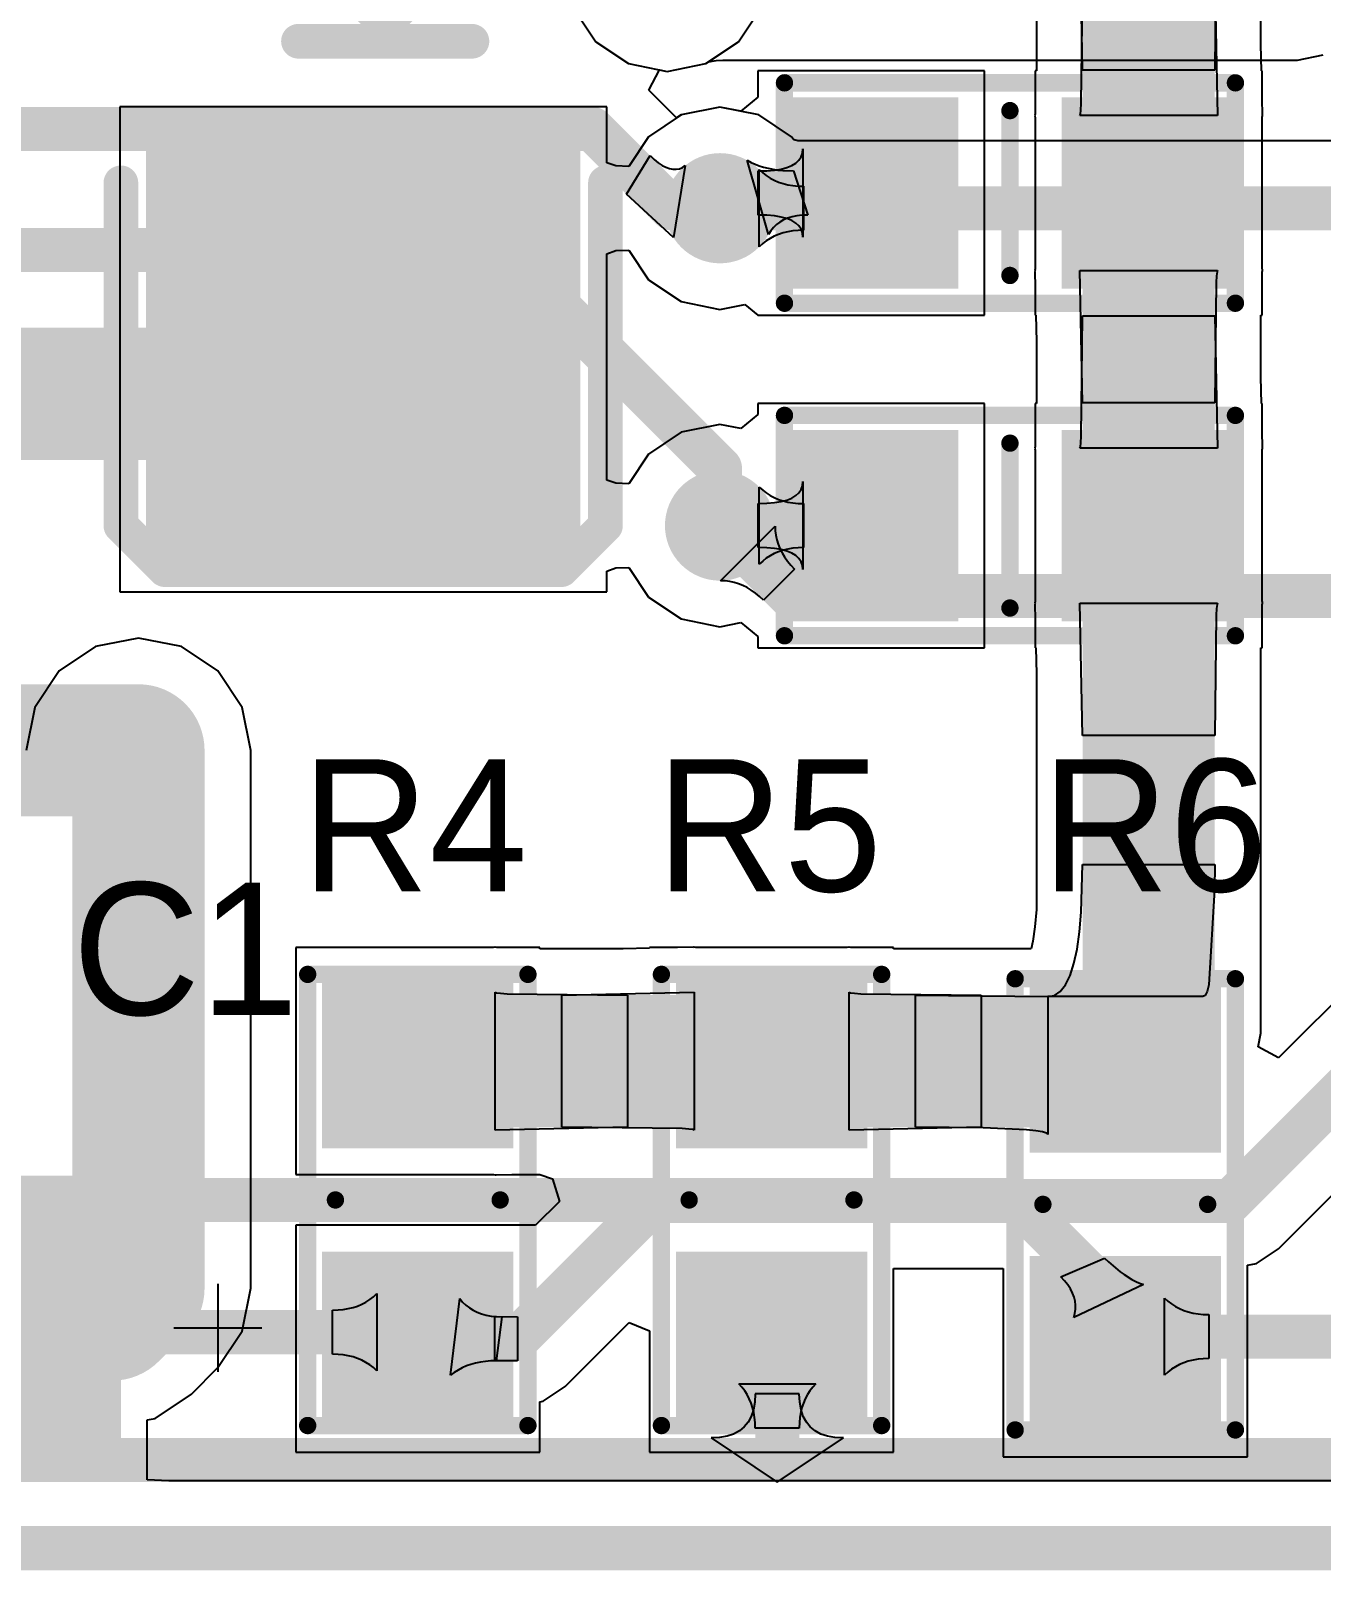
# Model space of a CAD drawing. Header units: millimetres. Extents: x 84.4 to 173.9, y 144 to 177.
# Drawn here: x 126 to 133.44, y 143.98 to 152.85 of the extents above; entities that cross this region are included whole.
import ezdxf

# ---------------------------------------------------------------- set-up
doc = ezdxf.new("R2010")
doc.units = ezdxf.units.MM
for name, color, linetype in [('BottomLayer', 5, 'Continuous'), ('KeepOutLayer', 6, 'Continuous'), ('Mechanical1', 6, 'Continuous'), ('MultiLayer', 9, 'Continuous'), ('TopLayer', 1, 'Continuous'), ('TopOverlay', 2, 'Continuous'), ('TopPaste', 8, 'Continuous'), ('TopSolder', 216, 'Continuous'), ('ViaHoleLayer', 16, 'Continuous')]:
    doc.layers.add(name, color=color, linetype=linetype)

# ---------------------------------------------------------------- blocks, each defined once
blk = doc.blocks.new('DIO_SMD_106_2')
at = {"layer": 'Mechanical1', "const_width": 0.1}
for points in [[(0.127, 0.2), (0.127, -0.2)], [(-0.073, 0), (0.327, 0)]]:
    blk.add_lwpolyline(points, dxfattribs=at)
at = {"layer": 'Mechanical1', "const_width": 0.05}
for points in [[(0.102, 0.2, 1), (0.152, 0.2, 1)], [(-0.098, 0, 1), (-0.048, 0, 1)], [(0.302, 0, 1), (0.352, 0, 1)], [(0.102, -0.2, 1), (0.152, -0.2, 1)]]:
    blk.add_lwpolyline(points, format="xyb", close=True, dxfattribs=at)
at = {"layer": 'TopLayer'}
for points in [[(-0.889, 1.15), (-3.175, 1.15), (-0.889, -1.15), (-3.175, -1.15)], [(3.175, 1.15), (0.889, 1.15), (3.175, -1.15), (0.889, -1.15)]]:
    blk.add_solid(points, dxfattribs=at)
at = {"layer": 'TopOverlay', "const_width": 0.2}
for points in [[(-3.048, 1.397), (-3.302, 1.143)], [(-3.048, 1.397), (-1.073, 1.397)], [(1.327, 1.397), (3.429, 1.397)], [(3.429, 1.397), (3.429, -1.397)], [(-3.302, 1.143), (-3.302, -1.143)], [(-0.257, 0.373), (-0.257, -0.627)], [(0.343, 0.373), (-0.157, -0.127)], [(0.343, 0.373), (0.343, -0.627)], [(0.243, 0.173), (0.243, -0.427)], [(0.093, 0.023), (0.093, -0.277)], [(-0.157, -0.127), (0.343, -0.627)], [(-3.302, -1.143), (-3.048, -1.397)], [(-3.048, -1.397), (-1.073, -1.397)], [(1.327, -1.397), (3.429, -1.397)]]:
    blk.add_lwpolyline(points, dxfattribs=at)
at = {"layer": 'TopOverlay', "const_width": 0.1}
for points in [[(-3.098, 1.397, 1), (-2.998, 1.397, 1)], [(-3.098, 1.397, 1), (-2.998, 1.397, 1)], [(-1.123, 1.397, 1), (-1.023, 1.397, 1)], [(1.277, 1.397, 1), (1.377, 1.397, 1)], [(3.379, 1.397, 1), (3.479, 1.397, 1)], [(3.379, 1.397, 1), (3.479, 1.397, 1)], [(-3.352, 1.143, 1), (-3.252, 1.143, 1)], [(-3.352, 1.143, 1), (-3.252, 1.143, 1)], [(-0.307, 0.373, 1), (-0.207, 0.373, 1)], [(0.293, 0.373, 1), (0.393, 0.373, 1)], [(0.293, 0.373, 1), (0.393, 0.373, 1)], [(0.193, 0.173, 1), (0.293, 0.173, 1)], [(0.043, 0.023, 1), (0.143, 0.023, 1)], [(-0.207, -0.127, 1), (-0.107, -0.127, 1)], [(-0.207, -0.127, 1), (-0.107, -0.127, 1)], [(0.043, -0.277, 1), (0.143, -0.277, 1)], [(0.193, -0.427, 1), (0.293, -0.427, 1)], [(-0.307, -0.627, 1), (-0.207, -0.627, 1)], [(0.293, -0.627, 1), (0.393, -0.627, 1)], [(0.293, -0.627, 1), (0.393, -0.627, 1)], [(-3.352, -1.143, 1), (-3.252, -1.143, 1)], [(-3.352, -1.143, 1), (-3.252, -1.143, 1)], [(-3.098, -1.397, 1), (-2.998, -1.397, 1)], [(-3.098, -1.397, 1), (-2.998, -1.397, 1)], [(-1.123, -1.397, 1), (-1.023, -1.397, 1)], [(1.277, -1.397, 1), (1.377, -1.397, 1)], [(3.379, -1.397, 1), (3.479, -1.397, 1)], [(3.379, -1.397, 1), (3.479, -1.397, 1)]]:
    blk.add_lwpolyline(points, format="xyb", close=True, dxfattribs=at)
at = {"layer": 'TopPaste'}
for points in [[(-0.889, 1.15), (-3.175, 1.15), (-0.889, -1.15), (-3.175, -1.15)], [(3.175, 1.15), (0.889, 1.15), (3.175, -1.15), (0.889, -1.15)]]:
    blk.add_solid(points, dxfattribs=at)
at = {"layer": 'TopSolder'}
for points in [[(-0.7874, 1.2516), (-3.2766, 1.2516), (-0.7874, -1.2516), (-3.2766, -1.2516)], [(3.2766, 1.2516), (0.7874, 1.2516), (3.2766, -1.2516), (0.7874, -1.2516)]]:
    blk.add_solid(points, dxfattribs=at)
blk = doc.blocks.new('LED_0805_B____21')
at = {"layer": 'TopLayer'}
for points in [[(-0.635, -0.6985), (0.635, -0.6985), (-0.635, 0.6985), (0.635, 0.6985)], [(1.651, -0.6985), (2.921, -0.6985), (1.651, 0.6985), (2.921, 0.6985)]]:
    blk.add_solid(points, dxfattribs=at)
at = {"layer": 'TopOverlay', "const_width": 0.1016}
for points in [[(0, 0.889), (0, 0.762)], [(2.286, 0.889), (0, 0.889)], [(2.286, 0.889), (2.286, 0.762)], [(0, -0.762), (0, -0.889)], [(2.286, -0.762), (2.286, -0.889)], [(2.286, -0.889), (0, -0.889)]]:
    blk.add_lwpolyline(points, dxfattribs=at)
at = {"layer": 'TopOverlay', "const_width": 0.0508}
for points in [[(-0.0254, 0.889, 1), (0.0254, 0.889, 1)], [(-0.0254, 0.889, 1), (0.0254, 0.889, 1)], [(2.2606, 0.889, 1), (2.3114, 0.889, 1)], [(2.2606, 0.889, 1), (2.3114, 0.889, 1)], [(-0.0254, 0.762, 1), (0.0254, 0.762, 1)], [(2.2606, 0.762, 1), (2.3114, 0.762, 1)], [(-0.0254, -0.762, 1), (0.0254, -0.762, 1)], [(2.2606, -0.762, 1), (2.3114, -0.762, 1)], [(-0.0254, -0.889, 1), (0.0254, -0.889, 1)], [(-0.0254, -0.889, 1), (0.0254, -0.889, 1)], [(2.2606, -0.889, 1), (2.3114, -0.889, 1)], [(2.2606, -0.889, 1), (2.3114, -0.889, 1)]]:
    blk.add_lwpolyline(points, format="xyb", close=True, dxfattribs=at)
at = {"layer": 'TopPaste'}
for points in [[(-0.635, -0.6985), (0.635, -0.6985), (-0.635, 0.6985), (0.635, 0.6985)], [(1.651, -0.6985), (2.921, -0.6985), (1.651, 0.6985), (2.921, 0.6985)]]:
    blk.add_solid(points, dxfattribs=at)
at = {"layer": 'TopSolder'}
for points in [[(-0.7366, -0.8001), (0.7366, -0.8001), (-0.7366, 0.8001), (0.7366, 0.8001)], [(1.5494, -0.8001), (3.0226, -0.8001), (1.5494, 0.8001), (3.0226, 0.8001)]]:
    blk.add_solid(points, dxfattribs=at)
blk = doc.blocks.new('RES_0603_29')
at = {"layer": 'TopLayer'}
for points in [[(-0.4, -0.45), (-0.4, 0.45), (-1.2, -0.45), (-1.2, 0.45)], [(1.2, -0.45), (1.2, 0.45), (0.4, -0.45), (0.4, 0.45)]]:
    blk.add_solid(points, dxfattribs=at)
at = {"layer": 'TopOverlay', "const_width": 0.1}
for points in [[(-1.3, 0.635), (1.3, 0.635)], [(-1.3, -0.635), (-1.3, 0.635)], [(1.3, -0.635), (1.3, 0.635)], [(0, -0.475), (0, 0.475)], [(-1.3, -0.635), (1.3, -0.635)]]:
    blk.add_lwpolyline(points, dxfattribs=at)
at = {"layer": 'TopOverlay', "const_width": 0.05}
for points in [[(-1.325, 0.635, 1), (-1.275, 0.635, 1)], [(-1.325, 0.635, 1), (-1.275, 0.635, 1)], [(1.275, 0.635, 1), (1.325, 0.635, 1)], [(1.275, 0.635, 1), (1.325, 0.635, 1)], [(-0.025, 0.475, 1), (0.025, 0.475, 1)], [(-0.025, -0.475, 1), (0.025, -0.475, 1)], [(-1.325, -0.635, 1), (-1.275, -0.635, 1)], [(-1.325, -0.635, 1), (-1.275, -0.635, 1)], [(1.275, -0.635, 1), (1.325, -0.635, 1)], [(1.275, -0.635, 1), (1.325, -0.635, 1)]]:
    blk.add_lwpolyline(points, format="xyb", close=True, dxfattribs=at)
at = {"layer": 'TopPaste'}
for points in [[(-0.4, -0.45), (-0.4, 0.45), (-1.2, -0.45), (-1.2, 0.45)], [(1.2, -0.45), (1.2, 0.45), (0.4, -0.45), (0.4, 0.45)]]:
    blk.add_solid(points, dxfattribs=at)
at = {"layer": 'TopSolder'}
for points in [[(-0.2984, -0.5516), (-0.2984, 0.5516), (-1.3016, -0.5516), (-1.3016, 0.5516)], [(1.3016, -0.5516), (1.3016, 0.5516), (0.2984, -0.5516), (0.2984, 0.5516)]]:
    blk.add_solid(points, dxfattribs=at)
blk = doc.blocks.new('RES_0603_30')
at = {"layer": 'TopLayer'}
for points in [[(-0.4, -0.45), (-0.4, 0.45), (-1.2, -0.45), (-1.2, 0.45)], [(1.2, -0.45), (1.2, 0.45), (0.4, -0.45), (0.4, 0.45)]]:
    blk.add_solid(points, dxfattribs=at)
at = {"layer": 'TopOverlay', "const_width": 0.1}
for points in [[(-1.3, 0.635), (1.3, 0.635)], [(-1.3, -0.635), (-1.3, 0.635)], [(1.3, -0.635), (1.3, 0.635)], [(0, -0.475), (0, 0.475)], [(-1.3, -0.635), (1.3, -0.635)]]:
    blk.add_lwpolyline(points, dxfattribs=at)
at = {"layer": 'TopOverlay', "const_width": 0.05}
for points in [[(-1.325, 0.635, 1), (-1.275, 0.635, 1)], [(-1.325, 0.635, 1), (-1.275, 0.635, 1)], [(1.275, 0.635, 1), (1.325, 0.635, 1)], [(1.275, 0.635, 1), (1.325, 0.635, 1)], [(-0.025, 0.475, 1), (0.025, 0.475, 1)], [(-0.025, -0.475, 1), (0.025, -0.475, 1)], [(-1.325, -0.635, 1), (-1.275, -0.635, 1)], [(-1.325, -0.635, 1), (-1.275, -0.635, 1)], [(1.275, -0.635, 1), (1.325, -0.635, 1)], [(1.275, -0.635, 1), (1.325, -0.635, 1)]]:
    blk.add_lwpolyline(points, format="xyb", close=True, dxfattribs=at)
at = {"layer": 'TopPaste'}
for points in [[(-0.4, -0.45), (-0.4, 0.45), (-1.2, -0.45), (-1.2, 0.45)], [(1.2, -0.45), (1.2, 0.45), (0.4, -0.45), (0.4, 0.45)]]:
    blk.add_solid(points, dxfattribs=at)
at = {"layer": 'TopSolder'}
for points in [[(-0.2984, -0.5516), (-0.2984, 0.5516), (-1.3016, -0.5516), (-1.3016, 0.5516)], [(1.3016, -0.5516), (1.3016, 0.5516), (0.2984, -0.5516), (0.2984, 0.5516)]]:
    blk.add_solid(points, dxfattribs=at)
blk = doc.blocks.new('RES_0603_31')
at = {"layer": 'TopLayer'}
for points in [[(-0.4, -0.45), (-0.4, 0.45), (-1.2, -0.45), (-1.2, 0.45)], [(1.2, -0.45), (1.2, 0.45), (0.4, -0.45), (0.4, 0.45)]]:
    blk.add_solid(points, dxfattribs=at)
at = {"layer": 'TopOverlay', "const_width": 0.1}
for points in [[(-1.3, 0.635), (1.3, 0.635)], [(-1.3, 0.635), (-1.3, -0.635)], [(1.3, 0.635), (1.3, -0.635)], [(0, 0.475), (0, -0.475)], [(-1.3, -0.635), (1.3, -0.635)]]:
    blk.add_lwpolyline(points, dxfattribs=at)
at = {"layer": 'TopOverlay', "const_width": 0.05}
for points in [[(-1.325, 0.635, 1), (-1.275, 0.635, 1)], [(-1.325, 0.635, 1), (-1.275, 0.635, 1)], [(1.275, 0.635, 1), (1.325, 0.635, 1)], [(1.275, 0.635, 1), (1.325, 0.635, 1)], [(-0.025, 0.475, 1), (0.025, 0.475, 1)], [(-0.025, -0.475, 1), (0.025, -0.475, 1)], [(-1.325, -0.635, 1), (-1.275, -0.635, 1)], [(-1.325, -0.635, 1), (-1.275, -0.635, 1)], [(1.275, -0.635, 1), (1.325, -0.635, 1)], [(1.275, -0.635, 1), (1.325, -0.635, 1)]]:
    blk.add_lwpolyline(points, format="xyb", close=True, dxfattribs=at)
at = {"layer": 'TopPaste'}
for points in [[(-0.4, -0.45), (-0.4, 0.45), (-1.2, -0.45), (-1.2, 0.45)], [(1.2, -0.45), (1.2, 0.45), (0.4, -0.45), (0.4, 0.45)]]:
    blk.add_solid(points, dxfattribs=at)
at = {"layer": 'TopSolder'}
for points in [[(-0.2984, -0.5516), (-0.2984, 0.5516), (-1.3016, -0.5516), (-1.3016, 0.5516)], [(1.3016, -0.5516), (1.3016, 0.5516), (0.2984, -0.5516), (0.2984, 0.5516)]]:
    blk.add_solid(points, dxfattribs=at)
blk = doc.blocks.new('RES_0603_32')
at = {"layer": 'TopLayer'}
for points in [[(-0.4, -0.45), (-0.4, 0.45), (-1.2, -0.45), (-1.2, 0.45)], [(1.2, -0.45), (1.2, 0.45), (0.4, -0.45), (0.4, 0.45)]]:
    blk.add_solid(points, dxfattribs=at)
at = {"layer": 'TopOverlay', "const_width": 0.1}
for points in [[(-1.3, 0.635), (1.3, 0.635)], [(-1.3, 0.635), (-1.3, -0.635)], [(1.3, 0.635), (1.3, -0.635)], [(0, 0.475), (0, -0.475)], [(-1.3, -0.635), (1.3, -0.635)]]:
    blk.add_lwpolyline(points, dxfattribs=at)
at = {"layer": 'TopOverlay', "const_width": 0.05}
for points in [[(-1.325, 0.635, 1), (-1.275, 0.635, 1)], [(-1.325, 0.635, 1), (-1.275, 0.635, 1)], [(1.275, 0.635, 1), (1.325, 0.635, 1)], [(1.275, 0.635, 1), (1.325, 0.635, 1)], [(-0.025, 0.475, 1), (0.025, 0.475, 1)], [(-0.025, -0.475, 1), (0.025, -0.475, 1)], [(-1.325, -0.635, 1), (-1.275, -0.635, 1)], [(-1.325, -0.635, 1), (-1.275, -0.635, 1)], [(1.275, -0.635, 1), (1.325, -0.635, 1)], [(1.275, -0.635, 1), (1.325, -0.635, 1)]]:
    blk.add_lwpolyline(points, format="xyb", close=True, dxfattribs=at)
at = {"layer": 'TopPaste'}
for points in [[(-0.4, -0.45), (-0.4, 0.45), (-1.2, -0.45), (-1.2, 0.45)], [(1.2, -0.45), (1.2, 0.45), (0.4, -0.45), (0.4, 0.45)]]:
    blk.add_solid(points, dxfattribs=at)
at = {"layer": 'TopSolder'}
for points in [[(-0.2984, -0.5516), (-0.2984, 0.5516), (-1.3016, -0.5516), (-1.3016, 0.5516)], [(1.3016, -0.5516), (1.3016, 0.5516), (0.2984, -0.5516), (0.2984, 0.5516)]]:
    blk.add_solid(points, dxfattribs=at)
blk = doc.blocks.new('RES_0603_33')
at = {"layer": 'TopLayer'}
for points in [[(-0.4, -0.45), (-0.4, 0.45), (-1.2, -0.45), (-1.2, 0.45)], [(1.2, -0.45), (1.2, 0.45), (0.4, -0.45), (0.4, 0.45)]]:
    blk.add_solid(points, dxfattribs=at)
at = {"layer": 'TopOverlay', "const_width": 0.1}
for points in [[(-1.3, 0.635), (1.3, 0.635)], [(-1.3, 0.635), (-1.3, -0.635)], [(1.3, 0.635), (1.3, -0.635)], [(0, 0.475), (0, -0.475)], [(-1.3, -0.635), (1.3, -0.635)]]:
    blk.add_lwpolyline(points, dxfattribs=at)
at = {"layer": 'TopOverlay', "const_width": 0.05}
for points in [[(-1.325, 0.635, 1), (-1.275, 0.635, 1)], [(-1.325, 0.635, 1), (-1.275, 0.635, 1)], [(1.275, 0.635, 1), (1.325, 0.635, 1)], [(1.275, 0.635, 1), (1.325, 0.635, 1)], [(-0.025, 0.475, 1), (0.025, 0.475, 1)], [(-0.025, -0.475, 1), (0.025, -0.475, 1)], [(-1.325, -0.635, 1), (-1.275, -0.635, 1)], [(-1.325, -0.635, 1), (-1.275, -0.635, 1)], [(1.275, -0.635, 1), (1.325, -0.635, 1)], [(1.275, -0.635, 1), (1.325, -0.635, 1)]]:
    blk.add_lwpolyline(points, format="xyb", close=True, dxfattribs=at)
at = {"layer": 'TopPaste'}
for points in [[(-0.4, -0.45), (-0.4, 0.45), (-1.2, -0.45), (-1.2, 0.45)], [(1.2, -0.45), (1.2, 0.45), (0.4, -0.45), (0.4, 0.45)]]:
    blk.add_solid(points, dxfattribs=at)
at = {"layer": 'TopSolder'}
for points in [[(-0.2984, -0.5516), (-0.2984, 0.5516), (-1.3016, -0.5516), (-1.3016, 0.5516)], [(1.3016, -0.5516), (1.3016, 0.5516), (0.2984, -0.5516), (0.2984, 0.5516)]]:
    blk.add_solid(points, dxfattribs=at)

msp = doc.modelspace()

# ---------------------------------------------------------------- linework, layer by layer
at = {"layer": 'BottomLayer'}
for p, q in [((129.9081, 152.6715), (129.9406, 152.6776)), ((129.9406, 152.6776), (129.9519, 152.679)), ((129.9519, 152.679), (129.991, 152.6816)), ((129.991, 152.6816), (133.3046, 152.6816)), ((133.3046, 152.6816), (133.4533, 152.7111)), ((129.5642, 152.5084), (129.6267, 152.6255)), ((129.6267, 152.6255), (129.6698, 152.6169)), ((129.6698, 152.6169), (129.8928, 152.6613)), ((129.8928, 152.6613), (129.9081, 152.6715)), ((129.7244, 152.3482), (129.5642, 152.5084)), ((129.9746, 152.4107), (129.7516, 152.3664)), ((130.1976, 152.3664), (129.9746, 152.4107)), ((129.7516, 152.3664), (129.7244, 152.3482)), ((130.3866, 152.24), (130.1976, 152.3664)), ((130.3975, 152.2238), (130.3866, 152.24)), ((130.3981, 152.2235), (130.3975, 152.2238)), ((130.4026, 152.2216), (130.3981, 152.2235)), ((130.4088, 152.2195), (130.4026, 152.2216)), ((130.417, 152.2175), (130.4088, 152.2195)), ((130.4235, 152.2165), (130.417, 152.2175)), ((134.0047, 152.2165), (130.4235, 152.2165)), ((129.4347, 151.909), (129.5711, 152.1317)), ((129.5711, 152.1317), (129.5952, 152.1091)), ((129.5952, 152.1091), (129.6185, 152.0902)), ((129.6185, 152.0902), (129.641, 152.075)), ((129.641, 152.075), (129.6626, 152.0637)), ((129.6626, 152.0637), (129.6833, 152.0561)), ((129.6833, 152.0561), (129.7033, 152.0523)), ((129.7033, 152.0523), (129.7223, 152.0522)), ((129.7746, 152.0746), (129.7058, 151.659)), ((129.7223, 152.0522), (129.7406, 152.0559)), ((129.7406, 152.0559), (129.758, 152.0633)), ((129.758, 152.0633), (129.7746, 152.0746)), ((130.2014, 151.6058), (130.2014, 152.0503)), ((130.2014, 152.0503), (130.2207, 152.0322)), ((130.2207, 152.0322), (130.2414, 152.016)), ((130.2414, 152.016), (130.2635, 152.0017)), ((130.2635, 152.0017), (130.2869, 151.9893)), ((130.2869, 151.9893), (130.3117, 151.9788)), ((130.3117, 151.9788), (130.3379, 151.9703)), ((130.3379, 151.9703), (130.3654, 151.9636)), ((130.3654, 151.9636), (130.3943, 151.9588)), ((129.7058, 151.659), (129.4347, 151.909)), ((130.3943, 151.9588), (130.4245, 151.956)), ((130.4245, 151.956), (130.4561, 151.955)), ((130.4561, 151.955), (130.4561, 151.701)), ((130.3943, 151.6972), (130.3654, 151.6924)), ((130.4245, 151.7001), (130.3943, 151.6972)), ((130.4561, 151.701), (130.4245, 151.7001)), ((130.2207, 151.6239), (130.2014, 151.6058)), ((130.2414, 151.6401), (130.2207, 151.6239)), ((130.2635, 151.6543), (130.2414, 151.6401)), ((130.2869, 151.6667), (130.2635, 151.6543)), ((130.3117, 151.6772), (130.2869, 151.6667)), ((130.3379, 151.6858), (130.3117, 151.6772)), ((130.3654, 151.6924), (130.3379, 151.6858)), ((129.9778, 149.6817), (130.2921, 149.996)), ((130.2921, 149.996), (130.293, 149.9696)), ((130.293, 149.9696), (130.2962, 149.9435)), ((130.2962, 149.9435), (130.3017, 149.9178)), ((130.3017, 149.9178), (130.3095, 149.8924)), ((130.3095, 149.8924), (130.3196, 149.8675)), ((130.3196, 149.8675), (130.3321, 149.8429)), ((130.3321, 149.8429), (130.3468, 149.8188)), ((130.4049, 149.7486), (130.2253, 149.5689)), ((130.3468, 149.8188), (130.3639, 149.795)), ((130.3639, 149.795), (130.3832, 149.7716)), ((130.3832, 149.7716), (130.4049, 149.7486)), ((130.0043, 149.6808), (129.9778, 149.6817)), ((130.0304, 149.6776), (130.0043, 149.6808)), ((130.0561, 149.6721), (130.0304, 149.6776)), ((130.0814, 149.6643), (130.0561, 149.6721)), ((130.1064, 149.6542), (130.0814, 149.6643)), ((130.1309, 149.6418), (130.1064, 149.6542)), ((130.1551, 149.627), (130.1309, 149.6418)), ((130.1789, 149.61), (130.1551, 149.627)), ((130.2023, 149.5906), (130.1789, 149.61)), ((130.2253, 149.5689), (130.2023, 149.5906)), ((131.939, 145.6708), (132.1916, 145.7775)), ((132.1916, 145.7775), (132.2142, 145.7556)), ((132.2142, 145.7556), (132.2818, 145.6988)), ((131.961, 145.6472), (131.939, 145.6708)), ((132.2818, 145.6988), (132.3043, 145.6828)), ((132.3043, 145.6828), (132.3492, 145.6554)), ((131.9798, 145.6236), (131.961, 145.6472)), ((131.9954, 145.6001), (131.9798, 145.6236)), ((132.0077, 145.5766), (131.9954, 145.6001)), ((132.0168, 145.5531), (132.0077, 145.5766)), ((132.4162, 145.6253), (132.0139, 145.4364)), ((132.3492, 145.6554), (132.3715, 145.6439)), ((132.3715, 145.6439), (132.3939, 145.6339)), ((132.3939, 145.6339), (132.4162, 145.6253)), ((127.8312, 145.4866), (127.8588, 145.4933)), ((127.8588, 145.4933), (127.8849, 145.5018)), ((127.8849, 145.5018), (127.9097, 145.5123)), ((127.9097, 145.5123), (127.9331, 145.5247)), ((127.9331, 145.5247), (127.9552, 145.539)), ((127.9552, 145.539), (127.9759, 145.5552)), ((127.9759, 145.5552), (127.9953, 145.5733)), ((127.9953, 145.5733), (127.9953, 145.1288)), ((132.0227, 145.5297), (132.0168, 145.5531)), ((132.0253, 145.5063), (132.0227, 145.5297)), ((132.0247, 145.483), (132.0253, 145.5063)), ((132.5382, 145.1034), (132.5382, 145.5479)), ((132.5382, 145.5479), (132.5575, 145.5298)), ((132.5575, 145.5298), (132.5782, 145.5136)), ((132.5782, 145.5136), (132.6003, 145.4993)), ((132.6003, 145.4993), (132.6237, 145.4869)), ((127.7405, 145.478), (127.7721, 145.479)), ((127.7405, 145.224), (127.7405, 145.478)), ((127.7721, 145.479), (127.8024, 145.4818)), ((127.8024, 145.4818), (127.8312, 145.4866)), ((132.0139, 145.4364), (132.0209, 145.4596)), ((132.0209, 145.4596), (132.0247, 145.483)), ((132.6237, 145.4869), (132.6485, 145.4764)), ((132.6485, 145.4764), (132.6747, 145.4679)), ((132.6747, 145.4679), (132.7022, 145.4612)), ((132.7022, 145.4612), (132.7311, 145.4564)), ((132.7311, 145.4564), (132.7613, 145.4536)), ((132.7613, 145.4536), (132.7929, 145.4526)), ((132.7929, 145.4526), (132.7929, 145.1986)), ((127.7721, 145.2231), (127.7405, 145.224)), ((127.8024, 145.2202), (127.7721, 145.2231)), ((127.8312, 145.2154), (127.8024, 145.2202)), ((127.8588, 145.2088), (127.8312, 145.2154)), ((127.8849, 145.2002), (127.8588, 145.2088)), ((127.9097, 145.1897), (127.8849, 145.2002)), ((127.9331, 145.1773), (127.9097, 145.1897)), ((127.9552, 145.1631), (127.9331, 145.1773)), ((127.9759, 145.1469), (127.9552, 145.1631)), ((127.9953, 145.1288), (127.9759, 145.1469)), ((132.5782, 145.1377), (132.5575, 145.1215)), ((132.6003, 145.1519), (132.5782, 145.1377)), ((132.6237, 145.1643), (132.6003, 145.1519)), ((132.6485, 145.1748), (132.6237, 145.1643)), ((132.6747, 145.1834), (132.6485, 145.1748)), ((132.7022, 145.19), (132.6747, 145.1834)), ((132.7311, 145.1948), (132.7022, 145.19)), ((132.7613, 145.1977), (132.7311, 145.1948)), ((132.7929, 145.1986), (132.7613, 145.1977)), ((130.1007, 145.0339), (130.0826, 145.0533)), ((130.0826, 145.0533), (130.5271, 145.0533)), ((130.5271, 145.0533), (130.509, 145.0339)), ((132.5575, 145.1215), (132.5382, 145.1034)), ((130.1169, 145.0132), (130.1007, 145.0339)), ((130.1311, 144.9911), (130.1169, 145.0132)), ((130.1435, 144.9677), (130.1311, 144.9911)), ((130.154, 144.9429), (130.1435, 144.9677)), ((130.1778, 144.9954), (130.1753, 144.9471)), ((130.4318, 144.9954), (130.1778, 144.9954)), ((130.4344, 144.9471), (130.4318, 144.9954)), ((130.4661, 144.9677), (130.4556, 144.9429)), ((130.4785, 144.9911), (130.4661, 144.9677)), ((130.4928, 145.0132), (130.4785, 144.9911)), ((130.509, 145.0339), (130.4928, 145.0132)), ((130.1626, 144.9167), (130.154, 144.9429)), ((130.1677, 144.904), (130.155, 144.8659)), ((130.1692, 144.8892), (130.1626, 144.9167)), ((130.1753, 144.9471), (130.1677, 144.904)), ((130.174, 144.8603), (130.1692, 144.8892)), ((130.442, 144.904), (130.4344, 144.9471)), ((130.4404, 144.8892), (130.4356, 144.8603)), ((130.4471, 144.9167), (130.4404, 144.8892)), ((130.4547, 144.8659), (130.442, 144.904)), ((130.4556, 144.9429), (130.4471, 144.9167)), ((130.0864, 144.782), (130.0534, 144.7643)), ((130.1143, 144.8049), (130.0864, 144.782)), ((130.1372, 144.8328), (130.1143, 144.8049)), ((130.155, 144.8659), (130.1372, 144.8328)), ((130.1769, 144.8301), (130.174, 144.8603)), ((130.1778, 144.7985), (130.1769, 144.8301)), ((130.4318, 144.7985), (130.1778, 144.7985)), ((130.4328, 144.8301), (130.4318, 144.7985)), ((130.4356, 144.8603), (130.4328, 144.8301)), ((130.4725, 144.8328), (130.4547, 144.8659)), ((130.4953, 144.8049), (130.4725, 144.8328)), ((130.5233, 144.782), (130.4953, 144.8049)), ((130.5563, 144.7643), (130.5233, 144.782)), ((129.9721, 144.7439), (129.9238, 144.7414)), ((129.9238, 144.7414), (130.3048, 144.4874)), ((130.0153, 144.7516), (129.9721, 144.7439)), ((130.0534, 144.7643), (130.0153, 144.7516)), ((130.3048, 144.4874), (130.6858, 144.7414)), ((130.5944, 144.7516), (130.5563, 144.7643)), ((130.6376, 144.7439), (130.5944, 144.7516)), ((130.6858, 144.7414), (130.6376, 144.7439)), ((130.3048, 144.4874), (130.3048, 144.4874)), ((130.3048, 144.4874), (130.3048, 144.4874)), ((130.3048, 144.4874), (130.3048, 144.4874)), ((130.3048, 144.4874), (130.3048, 144.4874)), ((130.3048, 144.4874), (130.3048, 144.4874)), ((130.3048, 144.4874), (130.3048, 144.4874)), ((130.3048, 144.4874), (130.3048, 144.4874)), ((130.3048, 144.4874), (130.3048, 144.4874)), ((130.3048, 144.4874), (130.3048, 144.4874)), ((130.3048, 144.4874), (130.3048, 144.4874))]:
    msp.add_line(p, q, dxfattribs=at)
for points, const_width in [([(123.777, 152.2852), (129.238, 152.2852)], 0.254), ([(129.238, 152.2852), (129.6952, 151.828)], 0.254), ([(129.6952, 151.828), (129.9746, 151.828)], 0.254), ([(129.9746, 151.828), (134.1656, 151.828)], 0.254), ([(123.4877, 151.5867), (128.7173, 151.5867)], 0.254), ([(128.7173, 151.5867), (129.9746, 150.3294)], 0.254), ([(122.2276, 150.7584), (127.9906, 150.7584)], 0.762), ([(129.9746, 149.9992), (129.9746, 150.3294)], 0.254), ([(129.9746, 149.9992), (130.381, 149.5928)], 0.254), ([(130.381, 149.5928), (136.4262, 149.5928)], 0.254), ([(121.618, 148.7038), (126.6218, 148.7038)], 0.762), ([(123.142, 146.113), (131.6764, 146.113)], 0.254), ([(131.6764, 146.113), (132.3114, 145.478)], 0.254), ([(132.3114, 145.3256), (132.3114, 145.478)], 0.254), ([(120.8306, 145.351), (128.222, 145.351)], 0.254), ([(130.3048, 144.6144), (130.3048, 145.28)], 0.254), ([(132.3114, 145.3256), (133.7592, 145.3256)], 0.254), ([(115.731, 144.6144), (130.3048, 144.6144)], 0.254), ([(130.3048, 144.6144), (133.937, 144.6144)], 0.254)]:
    msp.add_lwpolyline(points, dxfattribs=dict(at, const_width=const_width))
for points, const_width in [([(129.1745, 152.2852, 1), (129.3015, 152.2852, 1)], 0.127), ([(129.1745, 152.2852, 1), (129.3015, 152.2852, 1)], 0.127), ([(129.8159, 151.828, 1), (130.1334, 151.828, 1)], 0.3175), ([(129.6317, 151.828, 1), (129.7587, 151.828, 1)], 0.127), ([(129.6317, 151.828, 1), (129.7587, 151.828, 1)], 0.127), ([(129.9111, 151.828, 1), (130.0381, 151.828, 1)], 0.127), ([(129.9111, 151.828, 1), (130.0381, 151.828, 1)], 0.127), ([(128.6538, 151.5867, 1), (128.7808, 151.5867, 1)], 0.127), ([(128.6538, 151.5867, 1), (128.7808, 151.5867, 1)], 0.127), ([(127.8001, 150.7584, 1), (128.1811, 150.7584, 1)], 0.381), ([(127.8319, 150.7584, 1), (128.1494, 150.7584, 1)], 0.3175), ([(129.9111, 150.3294, 1), (130.0381, 150.3294, 1)], 0.127), ([(129.9111, 150.3294, 1), (130.0381, 150.3294, 1)], 0.127), ([(129.8159, 149.9992, 1), (130.1334, 149.9992, 1)], 0.3175), ([(129.9111, 149.9992, 1), (130.0381, 149.9992, 1)], 0.127), ([(129.9111, 149.9992, 1), (130.0381, 149.9992, 1)], 0.127), ([(130.3175, 149.5928, 1), (130.4445, 149.5928, 1)], 0.127), ([(130.3175, 149.5928, 1), (130.4445, 149.5928, 1)], 0.127), ([(126.4313, 148.7038, 1), (126.8123, 148.7038, 1)], 0.381), ([(126.4631, 148.7038, 1), (126.7806, 148.7038, 1)], 0.3175), ([(131.6129, 146.113, 1), (131.7399, 146.113, 1)], 0.127), ([(131.6129, 146.113, 1), (131.7399, 146.113, 1)], 0.127), ([(128.0633, 145.351, 1), (128.3808, 145.351, 1)], 0.3175), ([(130.1461, 145.28, 1), (130.4636, 145.28, 1)], 0.3175), ([(132.1527, 145.3256, 1), (132.4702, 145.3256, 1)], 0.3175), ([(132.2479, 145.478, 1), (132.3749, 145.478, 1)], 0.127), ([(132.2479, 145.478, 1), (132.3749, 145.478, 1)], 0.127), ([(128.1585, 145.351, 1), (128.2855, 145.351, 1)], 0.127), ([(130.2413, 145.28, 1), (130.3683, 145.28, 1)], 0.127), ([(132.2479, 145.3256, 1), (132.3749, 145.3256, 1)], 0.127), ([(132.2479, 145.3256, 1), (132.3749, 145.3256, 1)], 0.127), ([(130.2413, 144.6144, 1), (130.3683, 144.6144, 1)], 0.127), ([(130.2413, 144.6144, 1), (130.3683, 144.6144, 1)], 0.127), ([(130.2413, 144.6144, 1), (130.3683, 144.6144, 1)], 0.127)]:
    msp.add_lwpolyline(points, format="xyb", close=True, dxfattribs=dict(at, const_width=const_width))
at = {"layer": 'KeepOutLayer', "const_width": 0.254}
msp.add_lwpolyline([(89.1329, 144.1064), (137.179, 144.1064)], dxfattribs=at)
at = {"layer": 'MultiLayer', "const_width": 0.3175}
for points in [[(129.8159, 151.828, 1), (130.1334, 151.828, 1)], [(127.8319, 150.7584, 1), (128.1494, 150.7584, 1)], [(129.8159, 149.9992, 1), (130.1334, 149.9992, 1)], [(126.4631, 148.7038, 1), (126.7806, 148.7038, 1)], [(128.0633, 145.351, 1), (128.3808, 145.351, 1)], [(130.1461, 145.28, 1), (130.4636, 145.28, 1)], [(132.1527, 145.3256, 1), (132.4702, 145.3256, 1)]]:
    msp.add_lwpolyline(points, format="xyb", close=True, dxfattribs=at)
at = {"layer": 'TopLayer'}
for p, q in [((132.0654, 152.6231), (132.0495, 153.3851)), ((132.8352, 153.3165), (132.8274, 152.6231)), ((132.0576, 152.4311), (132.0654, 153.1246)), ((132.8274, 153.1246), (132.8434, 152.3626)), ((133.0939, 152.7707), (133.0939, 153.128)), ((129.1315, 152.9766), (129.2578, 152.7876)), ((130.0818, 152.7876), (130.2082, 152.9766)), ((131.799, 152.9769), (131.799, 152.6196)), ((129.2578, 152.7876), (129.4468, 152.6613)), ((129.8928, 152.6613), (130.0818, 152.7876)), ((133.097, 152.6196), (133.0939, 152.7707)), ((129.4468, 152.6613), (129.6698, 152.6169)), ((129.6698, 152.6169), (129.8928, 152.6613)), ((131.5004, 152.6196), (130.1924, 152.6196)), ((130.1924, 152.6196), (130.1924, 152.4675)), ((131.5004, 151.2116), (131.5004, 152.6196)), ((131.799, 152.6196), (131.7924, 152.6196)), ((131.7924, 152.6196), (131.7924, 152.3723)), ((132.8274, 152.6231), (132.0654, 152.6231)), ((133.1004, 152.6196), (133.097, 152.6196)), ((133.1004, 152.4574), (133.1004, 152.6196)), ((129.3212, 152.4122), (126.5132, 152.4122)), ((126.5132, 152.4122), (126.5132, 149.6182)), ((129.3212, 152.09), (129.3212, 152.4122)), ((129.9746, 152.4107), (129.7516, 152.3664)), ((130.0942, 152.3869), (129.9746, 152.4107)), ((130.1924, 152.4675), (130.0942, 152.3869)), ((132.0552, 152.393), (132.0576, 152.4311)), ((133.1023, 152.368), (133.1004, 152.4574)), ((129.7516, 152.3664), (129.5626, 152.24)), ((131.7924, 152.3723), (131.7905, 152.3626)), ((131.7905, 152.3626), (131.7909, 152.3607)), ((131.7909, 152.3607), (131.7905, 152.3589)), ((131.7905, 152.3589), (131.7924, 152.35)), ((131.7924, 152.35), (131.7924, 151.4784)), ((132.0495, 152.3626), (132.0525, 152.3702)), ((132.8434, 152.3626), (132.0495, 152.3626)), ((132.0525, 152.3702), (132.0552, 152.393)), ((133.1004, 152.3529), (133.1023, 152.3626)), ((133.1004, 151.4812), (133.1004, 152.3529)), ((133.1018, 152.3653), (133.1023, 152.368)), ((133.1023, 152.3626), (133.1018, 152.3653)), ((129.5626, 152.24), (129.4482, 152.0689)), ((130.4422, 152.1239), (130.4499, 152.1455)), ((130.4499, 152.1455), (130.4525, 152.1696)), ((130.4525, 152.1696), (130.4525, 151.6616)), ((129.3748, 152.0718), (129.3212, 152.09)), ((129.4482, 152.0689), (129.3748, 152.0718)), ((130.2539, 151.677), (130.1312, 152.1042)), ((130.1312, 152.1042), (130.1535, 152.0925)), ((130.1535, 152.0925), (130.1767, 152.082)), ((130.1767, 152.082), (130.201, 152.0728)), ((130.201, 152.0728), (130.2262, 152.0648)), ((130.2262, 152.0648), (130.2525, 152.058)), ((130.2525, 152.058), (130.3081, 152.0482)), ((130.288, 152.0477), (130.3266, 152.054)), ((130.3266, 152.054), (130.36, 152.0629)), ((130.36, 152.0629), (130.3883, 152.0744)), ((130.3883, 152.0744), (130.4114, 152.0883)), ((130.4114, 152.0883), (130.4294, 152.1048)), ((130.4294, 152.1048), (130.4422, 152.1239)), ((130.1955, 152.0426), (130.2443, 152.0439)), ((130.1955, 151.7886), (130.1955, 152.0426)), ((130.2443, 152.0439), (130.288, 152.0477)), ((130.3081, 152.0482), (130.3374, 152.0451)), ((130.3374, 152.0451), (130.3991, 152.0426)), ((130.3991, 152.0426), (130.4802, 151.7886)), ((130.2443, 151.7873), (130.1955, 151.7886)), ((130.288, 151.7835), (130.2443, 151.7873)), ((130.448, 151.7875), (130.418, 151.7842)), ((130.4802, 151.7886), (130.448, 151.7875)), ((130.267, 151.6982), (130.2539, 151.677)), ((130.2823, 151.7172), (130.267, 151.6982)), ((130.2996, 151.7339), (130.2823, 151.7172)), ((130.3266, 151.7772), (130.288, 151.7835)), ((130.3191, 151.7484), (130.2996, 151.7339)), ((130.3407, 151.7607), (130.3191, 151.7484)), ((130.36, 151.7683), (130.3266, 151.7772)), ((130.3643, 151.7708), (130.3407, 151.7607)), ((130.3883, 151.7569), (130.36, 151.7683)), ((130.3901, 151.7786), (130.3643, 151.7708)), ((130.4114, 151.7429), (130.3883, 151.7569)), ((130.418, 151.7842), (130.3901, 151.7786)), ((130.4294, 151.7264), (130.4114, 151.7429)), ((130.4422, 151.7073), (130.4294, 151.7264)), ((130.4499, 151.6857), (130.4422, 151.7073)), ((130.4525, 151.6616), (130.4499, 151.6857)), ((129.3212, 151.566), (129.3748, 151.5842)), ((129.3212, 150.2612), (129.3212, 151.566)), ((129.3748, 151.5842), (129.4482, 151.5872)), ((129.4482, 151.5872), (129.5626, 151.416)), ((131.7924, 151.4784), (131.7905, 151.4687)), ((131.7905, 151.4687), (131.791, 151.466)), ((131.791, 151.466), (131.7905, 151.4632)), ((131.7905, 151.4632), (131.7924, 151.3738)), ((132.0654, 150.7067), (132.0495, 151.4687)), ((132.0495, 151.4687), (132.8434, 151.4687)), ((132.8376, 151.4382), (132.8352, 151.4001)), ((132.8403, 151.461), (132.8376, 151.4382)), ((132.8434, 151.4687), (132.8403, 151.461)), ((133.1023, 151.4723), (133.1004, 151.4812)), ((133.1004, 151.459), (133.1023, 151.4687)), ((133.1004, 151.2116), (133.1004, 151.459)), ((133.102, 151.4705), (133.1023, 151.4723)), ((133.1023, 151.4687), (133.102, 151.4705)), ((129.5626, 151.416), (129.7516, 151.2897)), ((131.7924, 151.3738), (131.7924, 151.2116)), ((132.8352, 151.4001), (132.8274, 150.7067)), ((129.7516, 151.2897), (129.9746, 151.2453)), ((129.9746, 151.2453), (130.1169, 151.2736)), ((130.1169, 151.2736), (130.1924, 151.2116)), ((130.1924, 151.2116), (130.1924, 151.2116)), ((130.1924, 151.2116), (131.5004, 151.2116)), ((131.7924, 151.2116), (131.7958, 151.2116)), ((131.7958, 151.2116), (131.799, 151.0605)), ((132.0576, 150.5147), (132.0654, 151.2082)), ((132.0654, 151.2082), (132.8274, 151.2082)), ((132.8274, 151.2082), (132.8434, 150.4462)), ((133.0939, 150.8543), (133.0939, 151.2116)), ((133.0939, 151.2116), (133.1004, 151.2116)), ((131.799, 151.0605), (131.799, 150.7032)), ((133.097, 150.7032), (133.0939, 150.8543)), ((130.1924, 150.6387), (130.0942, 150.5581)), ((131.5004, 150.7032), (130.1924, 150.7032)), ((130.1924, 150.7032), (130.1924, 150.6387)), ((131.5004, 149.2952), (131.5004, 150.7032)), ((131.799, 150.7032), (131.7924, 150.7032)), ((131.7924, 150.7032), (131.7924, 150.4559)), ((132.8274, 150.7067), (132.0654, 150.7067)), ((133.1004, 150.7032), (133.097, 150.7032)), ((133.1004, 150.541), (133.1004, 150.7032)), ((129.9746, 150.5819), (129.7516, 150.5376)), ((130.0942, 150.5581), (129.9746, 150.5819)), ((129.7516, 150.5376), (129.5626, 150.4112)), ((131.7924, 150.4559), (131.7905, 150.4462)), ((132.0525, 150.4538), (132.0552, 150.4766)), ((132.0552, 150.4766), (132.0576, 150.5147)), ((133.1023, 150.4516), (133.1004, 150.541)), ((129.5626, 150.4112), (129.4482, 150.2401)), ((131.7905, 150.4462), (131.7909, 150.4443)), ((131.7909, 150.4443), (131.7905, 150.4425)), ((131.7905, 150.4425), (131.7924, 150.4336)), ((131.7924, 150.4336), (131.7924, 149.562)), ((132.0495, 150.4462), (132.0525, 150.4538)), ((132.8434, 150.4462), (132.0495, 150.4462)), ((133.1004, 150.4365), (133.1023, 150.4462)), ((133.1004, 149.5648), (133.1004, 150.4365)), ((133.1018, 150.4489), (133.1023, 150.4516)), ((133.1023, 150.4462), (133.1018, 150.4489)), ((129.3749, 150.243), (129.3212, 150.2612)), ((129.4482, 150.2401), (129.3749, 150.243)), ((130.2014, 149.777), (130.2014, 150.2215)), ((130.2014, 150.2215), (130.2207, 150.2034)), ((130.2207, 150.2034), (130.2414, 150.1872)), ((130.4294, 150.1884), (130.4422, 150.2075)), ((130.4422, 150.2075), (130.4499, 150.2291)), ((130.4499, 150.2291), (130.4525, 150.2532)), ((130.4525, 150.2532), (130.4525, 149.7452)), ((130.1955, 150.1262), (130.2443, 150.1275)), ((130.1955, 149.8722), (130.1955, 150.1262)), ((130.2414, 150.1872), (130.2635, 150.1729)), ((130.2443, 150.1275), (130.288, 150.1313)), ((130.2635, 150.1729), (130.2869, 150.1605)), ((130.2869, 150.1605), (130.3117, 150.15)), ((130.288, 150.1313), (130.3266, 150.1376)), ((130.3117, 150.15), (130.3379, 150.1415)), ((130.3266, 150.1376), (130.36, 150.1465)), ((130.3379, 150.1415), (130.3654, 150.1348)), ((130.36, 150.1465), (130.3883, 150.158)), ((130.3654, 150.1348), (130.3943, 150.13)), ((130.3883, 150.158), (130.4114, 150.1719)), ((130.3943, 150.13), (130.4245, 150.1272)), ((130.4114, 150.1719), (130.4294, 150.1884)), ((130.4245, 150.1272), (130.4561, 150.1262)), ((130.4561, 150.1262), (130.4561, 149.8722)), ((130.2443, 149.8709), (130.1955, 149.8722)), ((130.288, 149.8671), (130.2443, 149.8709)), ((130.2869, 149.8379), (130.2635, 149.8255)), ((130.3117, 149.8484), (130.2869, 149.8379)), ((130.3266, 149.8608), (130.288, 149.8671)), ((130.3379, 149.857), (130.3117, 149.8484)), ((130.36, 149.8519), (130.3266, 149.8608)), ((130.3654, 149.8636), (130.3379, 149.857)), ((130.3883, 149.8405), (130.36, 149.8519)), ((130.3943, 149.8684), (130.3654, 149.8636)), ((130.4114, 149.8265), (130.3883, 149.8405)), ((130.4245, 149.8713), (130.3943, 149.8684)), ((130.4561, 149.8722), (130.4245, 149.8713)), ((129.3212, 149.7372), (129.3749, 149.7554)), ((129.3749, 149.7554), (129.4482, 149.7584)), ((129.4482, 149.7584), (129.5626, 149.5872)), ((130.2207, 149.7951), (130.2014, 149.777)), ((130.2414, 149.8113), (130.2207, 149.7951)), ((130.2635, 149.8255), (130.2414, 149.8113)), ((130.4294, 149.81), (130.4114, 149.8265)), ((130.4422, 149.7909), (130.4294, 149.81)), ((130.4499, 149.7693), (130.4422, 149.7909)), ((130.4525, 149.7452), (130.4499, 149.7693)), ((129.3212, 149.6182), (129.3212, 149.7372)), ((126.5132, 149.6182), (129.3212, 149.6182)), ((129.5626, 149.5872), (129.7516, 149.4609)), ((131.7924, 149.562), (131.7905, 149.5523)), ((131.7905, 149.5523), (131.791, 149.5496)), ((131.791, 149.5496), (131.7905, 149.5468)), ((131.7905, 149.5468), (131.7924, 149.4574)), ((132.0654, 148.7903), (132.0495, 149.5523)), ((132.0495, 149.5523), (132.8434, 149.5523)), ((132.8352, 149.4837), (132.8274, 148.7903)), ((132.8376, 149.5218), (132.8352, 149.4837)), ((132.8403, 149.5446), (132.8376, 149.5218)), ((132.8434, 149.5523), (132.8403, 149.5446)), ((133.1023, 149.5559), (133.1004, 149.5648)), ((133.1004, 149.5426), (133.1023, 149.5523)), ((133.1004, 149.2952), (133.1004, 149.5426)), ((133.102, 149.5541), (133.1023, 149.5559)), ((133.1023, 149.5523), (133.102, 149.5541)), ((129.7516, 149.4609), (129.9746, 149.4165)), ((129.9746, 149.4165), (130.0942, 149.4403)), ((130.0942, 149.4403), (130.1924, 149.3597)), ((131.7924, 149.4574), (131.7924, 149.2952)), ((126.3741, 149.302), (126.164, 149.1616)), ((126.6218, 149.3513), (126.3741, 149.302)), ((126.8696, 149.302), (126.6218, 149.3513)), ((127.0796, 149.1616), (126.8696, 149.302)), ((130.1924, 149.3597), (130.1924, 149.2952)), ((130.1924, 149.2952), (131.5004, 149.2952)), ((131.7924, 149.2952), (131.7958, 149.2952)), ((131.7958, 149.2952), (131.799, 149.1441)), ((133.0939, 147.0734), (133.0939, 149.2952)), ((133.0939, 149.2952), (133.1004, 149.2952)), ((126.164, 149.1616), (126.0237, 148.9516)), ((127.22, 148.9516), (127.0796, 149.1616)), ((131.799, 149.1441), (131.799, 147.7956)), ((126.0237, 148.9516), (125.9744, 148.7038)), ((127.2693, 148.7038), (127.22, 148.9516)), ((132.8274, 148.7903), (132.0654, 148.7903)), ((135.1147, 148.8515), (133.1952, 146.932)), ((127.2693, 145.605), (127.2693, 148.7038)), ((133.1939, 145.8319), (135.5503, 148.1883)), ((132.0574, 147.7722), (132.0654, 148.0466)), ((132.0654, 148.0466), (132.8274, 148.0466)), ((132.8274, 148.0466), (132.8267, 147.9018)), ((132.8267, 147.9018), (132.7936, 147.3531)), ((131.799, 147.7956), (131.7987, 147.7874)), ((131.7987, 147.7874), (131.79, 147.6875)), ((132.0473, 147.6579), (132.0574, 147.7722)), ((131.79, 147.6875), (131.7782, 147.6045)), ((132.0333, 147.5589), (132.0473, 147.6579)), ((128.6665, 147.567), (127.5282, 147.567)), ((127.5282, 147.567), (127.5282, 146.259)), ((128.6755, 147.5689), (128.6665, 147.567)), ((128.6773, 147.5686), (128.6755, 147.5689)), ((128.6791, 147.5689), (128.6773, 147.5686)), ((128.6888, 147.567), (128.6791, 147.5689)), ((128.9362, 147.567), (128.6888, 147.567)), ((128.9362, 147.5605), (128.9362, 147.567)), ((129.4167, 147.5605), (128.9362, 147.5605)), ((129.5678, 147.5636), (129.4167, 147.5605)), ((129.73, 147.567), (129.5678, 147.567)), ((129.5678, 147.567), (129.5678, 147.5636)), ((129.8194, 147.5689), (129.73, 147.567)), ((129.8221, 147.5684), (129.8194, 147.5689)), ((129.8248, 147.5689), (129.8221, 147.5684)), ((129.8345, 147.567), (129.8248, 147.5689)), ((130.7062, 147.567), (129.8345, 147.567)), ((130.7151, 147.5689), (130.7062, 147.567)), ((130.7169, 147.5686), (130.7151, 147.5689)), ((130.7187, 147.5689), (130.7169, 147.5686)), ((130.7284, 147.567), (130.7187, 147.5689)), ((130.9758, 147.567), (130.7284, 147.567)), ((130.9758, 147.5605), (130.9758, 147.567)), ((131.7687, 147.5605), (130.9758, 147.5605)), ((131.7782, 147.6045), (131.7687, 147.5605)), ((132.0152, 147.4751), (132.0333, 147.5589)), ((131.9931, 147.4065), (132.0152, 147.4751)), ((131.9368, 147.315), (131.967, 147.3531)), ((131.967, 147.3531), (131.9931, 147.4065)), ((132.7936, 147.3531), (132.7832, 147.315)), ((128.6791, 146.5161), (128.6791, 147.31)), ((128.6791, 147.31), (128.6867, 147.3069)), ((128.6867, 147.3069), (128.7096, 147.3042)), ((128.7096, 147.3042), (128.7477, 147.3018)), ((128.7477, 147.3018), (129.4411, 147.294)), ((129.0628, 147.294), (129.8248, 147.31)), ((129.0628, 146.532), (129.0628, 147.294)), ((129.4411, 147.294), (129.4411, 146.532)), ((129.8248, 147.31), (129.8248, 146.5161)), ((130.7187, 146.5161), (130.7187, 147.31)), ((130.7187, 147.31), (130.7264, 147.3069)), ((130.7264, 147.3069), (130.7492, 147.3042)), ((130.7492, 147.3042), (130.7873, 147.3018)), ((130.7873, 147.3018), (131.4807, 147.294)), ((131.1025, 146.532), (131.1025, 147.294)), ((131.1025, 147.294), (131.8645, 147.2846)), ((131.4807, 147.294), (131.4807, 146.532)), ((131.8645, 147.2846), (131.9026, 147.2922)), ((131.8645, 147.2846), (131.8645, 146.4907)), ((132.7584, 147.2846), (131.8645, 147.2846)), ((131.9026, 147.2922), (131.9368, 147.315)), ((132.7715, 147.2922), (132.7584, 147.2846)), ((132.7832, 147.315), (132.7715, 147.2922)), ((133.0782, 146.9945), (133.0939, 147.0734)), ((133.1952, 146.932), (133.0782, 146.9945)), ((129.4411, 146.532), (128.6791, 146.5161)), ((129.7563, 146.5242), (129.0628, 146.532)), ((129.7944, 146.5218), (129.7563, 146.5242)), ((129.8172, 146.5191), (129.7944, 146.5218)), ((129.8248, 146.5161), (129.8172, 146.5191)), ((131.4807, 146.532), (130.7187, 146.5161)), ((131.4911, 146.5283), (131.1025, 146.532)), ((131.7425, 146.5171), (131.4911, 146.5283)), ((131.7959, 146.5118), (131.7425, 146.5171)), ((131.834, 146.5056), (131.7959, 146.5118)), ((131.8568, 146.4985), (131.834, 146.5056)), ((131.8645, 146.4907), (131.8568, 146.4985)), ((127.5282, 146.259), (128.6694, 146.259)), ((128.6694, 146.259), (128.6791, 146.2571)), ((128.6791, 146.2571), (128.6818, 146.2576)), ((128.6818, 146.2576), (128.6845, 146.2571)), ((128.6845, 146.2571), (128.774, 146.259)), ((128.774, 146.259), (128.9362, 146.259)), ((128.9362, 146.259), (128.9362, 146.259)), ((128.9362, 146.259), (128.9362, 146.259)), ((128.9362, 146.259), (129.0086, 146.2346)), ((129.0086, 146.2346), (129.0485, 146.1039)), ((129.0485, 146.1039), (128.9116, 145.967)), ((128.9116, 145.967), (127.5282, 145.967)), ((127.5282, 145.967), (127.5282, 144.659)), ((133.0679, 145.7477), (133.1939, 145.8319)), ((130.9758, 144.659), (130.9758, 145.7181)), ((130.9758, 145.7181), (131.6074, 145.7181)), ((131.6074, 145.7181), (131.6074, 144.6336)), ((133.0154, 145.7373), (133.0679, 145.7477)), ((133.0154, 144.6336), (133.0154, 145.7373)), ((127.22, 145.3573), (127.2693, 145.605)), ((128.4205, 145.1032), (128.4737, 145.5445)), ((128.4737, 145.5445), (128.4906, 145.5247)), ((128.4906, 145.5247), (128.5092, 145.5069)), ((128.5092, 145.5069), (128.5294, 145.4912)), ((128.5294, 145.4912), (128.5513, 145.4776)), ((128.5513, 145.4776), (128.5748, 145.4661)), ((128.5748, 145.4661), (128.6, 145.4567)), ((128.6, 145.4567), (128.6268, 145.4494)), ((128.6268, 145.4494), (128.6553, 145.4442)), ((128.6553, 145.4442), (128.6855, 145.4411)), ((128.6761, 145.1852), (128.6761, 145.4409)), ((128.6761, 145.4409), (128.6774, 145.4407)), ((128.6774, 145.4407), (128.6813, 145.4406)), ((128.6813, 145.4406), (128.807, 145.44)), ((128.7173, 145.44), (128.6838, 145.186)), ((128.6855, 145.4411), (128.7173, 145.44)), ((128.807, 145.44), (128.807, 145.186)), ((129.0817, 145.0383), (129.4505, 145.4071)), ((129.4505, 145.4071), (129.5678, 145.3585)), ((127.0796, 145.1472), (127.22, 145.3573)), ((129.5678, 145.3585), (129.5678, 144.659)), ((126.9272, 144.9948), (127.0796, 145.1472)), ((128.4641, 145.133), (128.4418, 145.119)), ((128.4876, 145.1454), (128.4641, 145.133)), ((128.5123, 145.1562), (128.4876, 145.1454)), ((128.538, 145.1653), (128.5123, 145.1562)), ((128.5649, 145.1728), (128.538, 145.1653)), ((128.5929, 145.1786), (128.5649, 145.1728)), ((128.6221, 145.1827), (128.5929, 145.1786)), ((128.6524, 145.1852), (128.6221, 145.1827)), ((128.6838, 145.186), (128.6524, 145.1852)), ((128.807, 145.186), (128.6761, 145.1852)), ((128.4418, 145.119), (128.4205, 145.1032)), ((126.7172, 144.8545), (126.9272, 144.9948)), ((128.9556, 144.9541), (129.0817, 145.0383)), ((128.9362, 144.9502), (128.9556, 144.9541)), ((128.9362, 144.659), (128.9362, 144.9502)), ((126.6726, 144.8456), (126.7172, 144.8545)), ((126.6726, 144.5001), (126.6726, 144.8456)), ((127.5282, 144.659), (128.9362, 144.659)), ((129.5678, 144.659), (130.9758, 144.659)), ((131.6074, 144.6336), (133.0154, 144.6336)), ((126.7974, 144.4949), (126.6726, 144.5001)), ((136.8247, 144.4949), (126.7974, 144.4949))]:
    msp.add_line(p, q, dxfattribs=at)
for points, const_width in [([(132.4464, 151.9156), (132.4464, 153.832)], 0.762), ([(132.4464, 149.9992), (132.4464, 151.9156)], 0.762), ([(129.9746, 151.828), (130.0622, 151.9156)], 0.254), ([(130.0622, 151.9156), (130.8464, 151.9156)], 0.254), ([(132.4464, 147.0734), (132.4464, 149.9992)], 0.762), ([(129.9746, 149.9992), (130.8464, 149.9992)], 0.254), ([(126.6218, 145.605), (126.6218, 148.7038)], 0.762), ([(132.9192, 146.1066), (135.3894, 148.5768)], 0.254), ([(132.286, 146.913), (132.4464, 147.0734)], 0.762), ([(128.2322, 146.913), (130.2718, 146.913)], 0.762), ([(130.2718, 146.913), (132.286, 146.913)], 0.762), ([(128.807, 145.313), (129.6006, 146.1066)], 0.254), ([(129.6006, 146.1066), (132.9192, 146.1066)], 0.254), ([(126.4694, 145.4526), (126.6218, 145.605)], 0.762), ([(125.7836, 145.4526), (126.4694, 145.4526)], 0.762), ([(128.2322, 145.313), (128.807, 145.313)], 0.254)]:
    msp.add_lwpolyline(points, dxfattribs=dict(at, const_width=const_width))
for points, const_width in [([(132.2559, 151.9156, 1), (132.6369, 151.9156, 1)], 0.381), ([(132.2559, 151.9156, 1), (132.6369, 151.9156, 1)], 0.381), ([(129.8159, 151.828, 1), (130.1334, 151.828, 1)], 0.3175), ([(129.9987, 151.9156, 1), (130.1257, 151.9156, 1)], 0.127), ([(129.9987, 151.9156, 1), (130.1257, 151.9156, 1)], 0.127), ([(130.7829, 151.9156, 1), (130.9099, 151.9156, 1)], 0.127), ([(129.9111, 151.828, 1), (130.0381, 151.828, 1)], 0.127), ([(127.8319, 150.7584, 1), (128.1494, 150.7584, 1)], 0.3175), ([(132.2559, 149.9992, 1), (132.6369, 149.9992, 1)], 0.381), ([(132.2559, 149.9992, 1), (132.6369, 149.9992, 1)], 0.381), ([(129.8159, 149.9992, 1), (130.1334, 149.9992, 1)], 0.3175), ([(129.9111, 149.9992, 1), (130.0381, 149.9992, 1)], 0.127), ([(130.7829, 149.9992, 1), (130.9099, 149.9992, 1)], 0.127), ([(126.4313, 148.7038, 1), (126.8123, 148.7038, 1)], 0.381), ([(126.4631, 148.7038, 1), (126.7806, 148.7038, 1)], 0.3175), ([(132.2559, 147.0734, 1), (132.6369, 147.0734, 1)], 0.381), ([(132.2559, 147.0734, 1), (132.6369, 147.0734, 1)], 0.381), ([(128.0417, 146.913, 1), (128.4227, 146.913, 1)], 0.381), ([(130.0813, 146.913, 1), (130.4623, 146.913, 1)], 0.381), ([(130.0813, 146.913, 1), (130.4623, 146.913, 1)], 0.381), ([(132.0955, 146.913, 1), (132.4765, 146.913, 1)], 0.381), ([(132.0955, 146.913, 1), (132.4765, 146.913, 1)], 0.381), ([(129.5371, 146.1066, 1), (129.6641, 146.1066, 1)], 0.127), ([(129.5371, 146.1066, 1), (129.6641, 146.1066, 1)], 0.127), ([(132.8557, 146.1066, 1), (132.9827, 146.1066, 1)], 0.127), ([(132.8557, 146.1066, 1), (132.9827, 146.1066, 1)], 0.127), ([(126.4313, 145.605, 1), (126.8123, 145.605, 1)], 0.381), ([(126.4313, 145.605, 1), (126.8123, 145.605, 1)], 0.381), ([(125.5931, 145.4526, 1), (125.9741, 145.4526, 1)], 0.381), ([(126.2789, 145.4526, 1), (126.6599, 145.4526, 1)], 0.381), ([(126.2789, 145.4526, 1), (126.6599, 145.4526, 1)], 0.381), ([(128.0633, 145.351, 1), (128.3808, 145.351, 1)], 0.3175), ([(130.1461, 145.28, 1), (130.4636, 145.28, 1)], 0.3175), ([(132.1527, 145.3256, 1), (132.4702, 145.3256, 1)], 0.3175), ([(128.1687, 145.313, 1), (128.2957, 145.313, 1)], 0.127), ([(128.7435, 145.313, 1), (128.8705, 145.313, 1)], 0.127), ([(128.7435, 145.313, 1), (128.8705, 145.313, 1)], 0.127)]:
    msp.add_lwpolyline(points, format="xyb", close=True, dxfattribs=dict(at, const_width=const_width))
at = {"layer": 'TopOverlay'}
for p, q in [((127.0789, 145.6302), (127.0789, 145.1224)), ((126.825, 145.3763), (127.3329, 145.3763))]:
    msp.add_line(p, q, dxfattribs=at)
at = {"layer": 'ViaHoleLayer', "const_width": 0.1905}
for points in [[(129.8794, 151.828, 1), (130.0699, 151.828, 1)], [(127.8954, 150.7584, 1), (128.0859, 150.7584, 1)], [(129.8794, 149.9992, 1), (130.0699, 149.9992, 1)], [(126.5266, 148.7038, 1), (126.7171, 148.7038, 1)], [(128.1268, 145.351, 1), (128.3173, 145.351, 1)], [(132.2162, 145.3256, 1), (132.4067, 145.3256, 1)], [(130.2096, 145.28, 1), (130.4001, 145.28, 1)]]:
    msp.add_lwpolyline(points, format="xyb", close=True, dxfattribs=at)

# ---------------------------------------------------------------- block references
for name, p, rotation in [('DIO_SMD_106_2', (127.9172, 153.0472), 90), ('RES_0603_29', (131.6464, 151.9156), 360), ('RES_0603_30', (131.6464, 149.9992), 360), ('RES_0603_31', (128.2322, 146.113), 90), ('RES_0603_32', (130.2718, 146.113), 90), ('RES_0603_33', (132.3114, 146.0876), 90), ('LED_0805_B____21', (125.7836, 145.4526), 180)]:
    msp.add_blockref(name, p, dxfattribs=dict(rotation=rotation))

# ---------------------------------------------------------------- texts
at = {"layer": 'TopOverlay'}
for s, p in [('R4', (127.5616, 147.891)), ('R5', (129.6063, 147.891)), ('R6', (131.8288, 147.891)), ('C1', (126.2408, 147.1798))]:
    msp.add_text(s, height=0.762, dxfattribs=at).set_placement(p)

doc.saveas('drawing.dxf')
